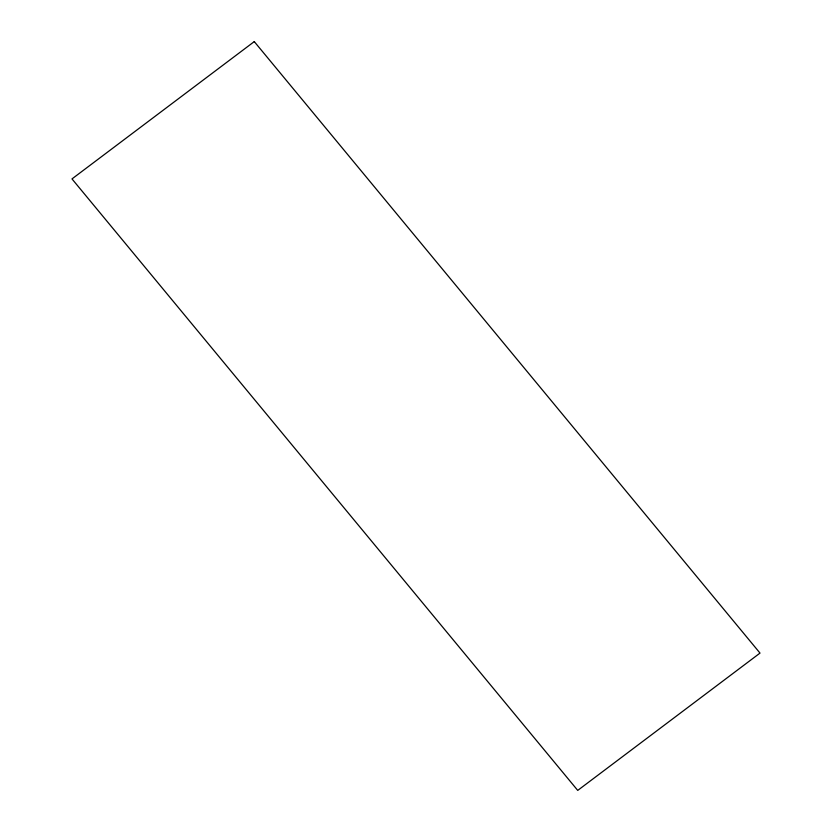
<?xml version="1.0" encoding="UTF-8"?>
<svg xmlns="http://www.w3.org/2000/svg" width="832" height="832" viewBox="0 0 832 832"><rect width="100%" height="100%" fill="white"/><g stroke="black" fill="none" stroke-linecap="round" stroke-linejoin="round"><path stroke-width="1.25" d="M254.27 41.6L71.989 178.911L577.73 790.4L760.011 653.089L254.27 41.6"/></g></svg>
